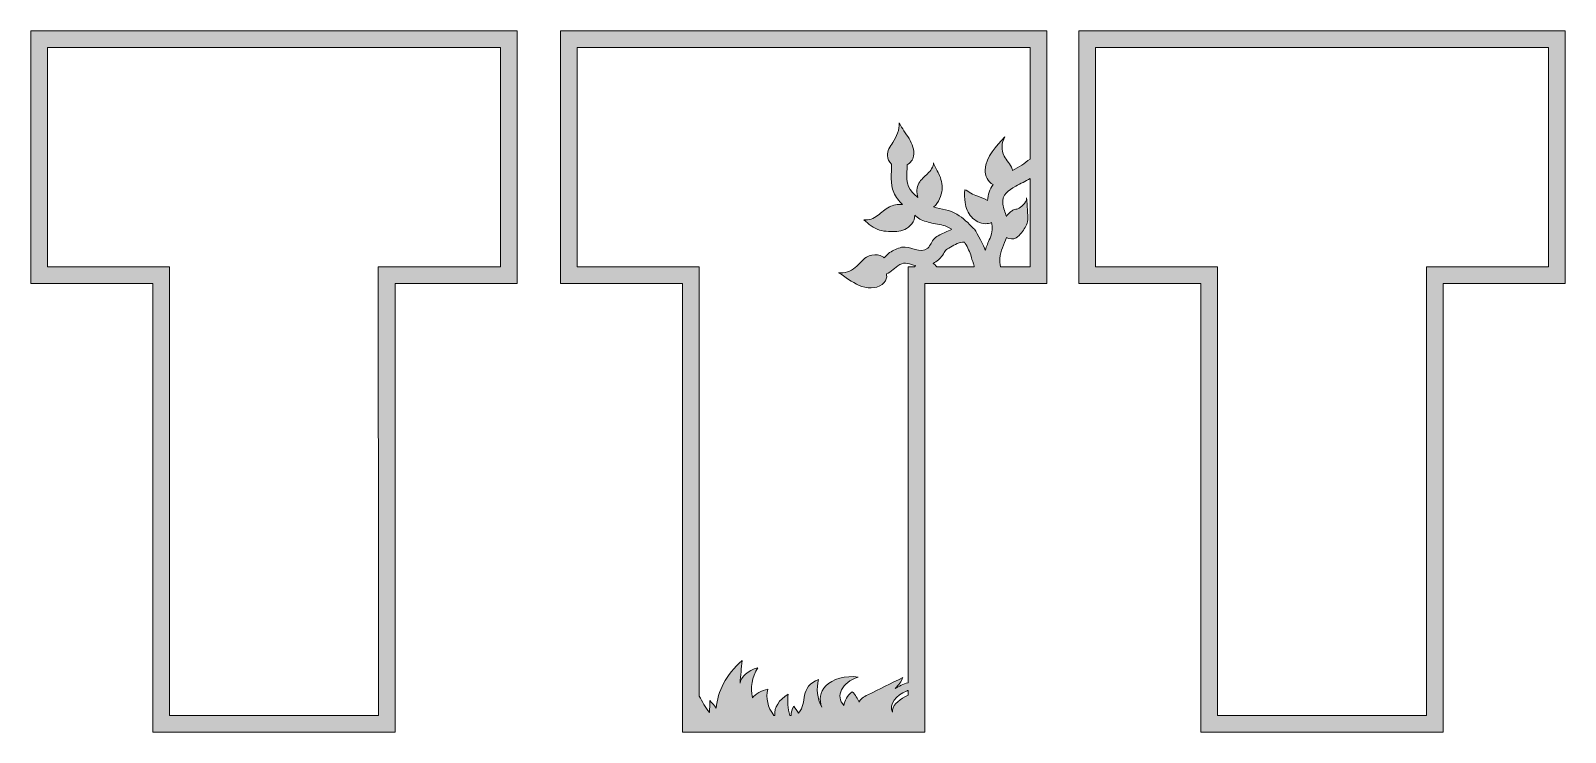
# Model space of a CAD drawing. Header units: millimetres. Extents: x 91 to 649, y -301 to -24.
# Drawn here: x 91.3 to 364.8, y -149.4 to -24.4 of the extents above; entities that cross this region are included whole.
import ezdxf

# ---------------------------------------------------------------- set-up
doc = ezdxf.new("R2010")
doc.units = ezdxf.units.MM
doc.header["$MEASUREMENT"] = 0
for name, color, linetype in [('Layer 11', 7, 'Continuous'), ('Layer 12', 7, 'Continuous'), ('Layer10', 7, 'Continuous')]:
    doc.layers.add(name, color=color, linetype=linetype)

msp = doc.modelspace()

# ---------------------------------------------------------------- hatches: boundary and pattern name
at = {"layer": 'Layer 11'}
h = msp.add_hatch(color=1, dxfattribs=at)
h.dxf.hatch_style = 2
edge = h.paths.add_edge_path()
edge.add_spline(control_points=[(272.4, -24.36), (272.4, -24.36), (272.4, -24.36), (272.4, -24.36), (272.4, -24.36), (272.4, -24.36), (272.4, -24.36), (272.4, -24.36), (185.69, -24.36), (185.69, -24.36), (185.69, -24.36), (185.69, -24.36), (185.69, -24.36), (185.69, -24.36), (185.69, -68.28), (185.69, -68.28), (185.69, -68.28), (185.69, -69.42), (185.69, -69.42), (185.69, -69.42), (207.43, -69.42), (207.43, -69.42), (207.43, -69.42), (207.43, -82.43), (207.43, -82.43), (207.43, -82.43), (207.43, -82.43), (207.43, -82.43), (207.43, -82.43), (207.43, -95.5), (207.43, -95.5), (207.43, -95.5), (207.43, -149.38), (207.43, -149.38), (207.43, -149.38), (207.43, -149.38), (207.43, -149.38), (207.43, -149.38), (250.66, -149.38), (250.66, -149.38), (250.66, -149.38), (250.66, -149.38), (250.66, -149.38), (250.66, -149.38), (250.66, -95.5), (250.66, -95.5), (250.66, -95.5), (250.66, -81.14), (250.66, -81.14), (250.65, -81.14), (250.65, -81.14), (250.65, -81.14), (250.65, -81.14), (250.65, -69.42), (250.65, -69.42), (250.65, -69.42), (272.4, -69.42), (272.4, -69.42), (272.4, -69.42), (272.4, -67.17), (272.4, -67.17), (272.4, -67.17), (272.4, -67.17), (272.4, -67.17), (272.4, -67.17), (272.4, -24.36), (272.4, -24.36)], knot_values=[0, 0, 0, 0, 1, 1, 1, 2, 2, 2, 3, 3, 3, 4, 4, 4, 5, 5, 5, 6, 6, 6, 7, 7, 7, 8, 8, 8, 9, 9, 9, 10, 10, 10, 11, 11, 11, 12, 12, 12, 13, 13, 13, 14, 14, 14, 15, 15, 15, 16, 16, 16, 17, 17, 17, 18, 18, 18, 19, 19, 19, 20, 20, 20, 21, 21, 21, 22, 22, 22, 22], degree=3, periodic=1)
edge = h.paths.add_edge_path()
edge.add_spline(control_points=[(188.69, -66.42), (188.69, -66.42), (188.69, -27.36), (188.69, -27.36), (188.69, -27.36), (269.4, -27.36), (269.4, -27.36), (269.4, -27.36), (269.4, -47.27), (269.4, -47.27), (268.87, -47.58), (268.44, -47.98), (267.91, -48.32), (267.38, -48.66), (266.82, -48.96), (266.26, -49.26), (266.25, -49.18), (266.23, -49.1), (266.2, -49.02), (265.93, -48.14), (265.18, -47.5), (264.76, -46.69), (264.22, -45.64), (264.27, -44.3), (264.89, -43.3), (263.32, -44.92), (261.58, -46.76), (261.39, -49.13), (261.3, -50.21), (261.88, -51.29), (262.8, -51.79), (262.2, -52.62), (261.88, -53.58), (261.83, -54.64), (261.28, -54.29), (260.66, -54.07), (260.05, -53.84), (259.64, -53.68), (259.22, -53.54), (258.83, -53.33), (258.48, -53.15), (258.1, -52.73), (257.74, -52.7), (257.67, -53.43), (257.71, -54.26), (257.81, -54.99), (257.95, -55.93), (258.32, -56.84), (258.95, -57.55), (259.59, -58.25), (260.49, -58.72), (261.44, -58.75), (261.8, -58.76), (262.18, -58.69), (262.5, -58.52), (262.69, -59.41), (262.72, -60.28), (262.25, -61.33), (261.9, -62.12), (261.61, -62.76), (261.44, -63.46), (261.39, -63.32), (261.32, -63.19), (261.24, -63.09), (260.87, -62.2), (259.68, -59.78), (259.28, -59.58), (258.45, -58.61), (257.41, -57.74), (256.35, -57.08), (255.08, -56.29), (253.59, -56.18), (252.19, -55.77), (253.09, -55.14), (253.64, -53.56), (253.7, -52.73), (253.77, -51.74), (253.56, -50.72), (253.11, -49.84), (252.79, -49.19), (252.33, -48.59), (252.2, -47.88), (252.17, -48.65), (251.66, -49.31), (251.11, -49.85), (250.56, -50.39), (249.94, -50.88), (249.56, -51.54), (249.16, -52.24), (249.12, -53.22), (249.39, -54.1), (249.06, -53.8), (248.74, -53.49), (248.44, -53.19), (247.11, -51.88), (247.44, -49.99), (247.48, -48.25), (248.05, -47.92), (248.49, -47.38), (248.62, -46.69), (248.82, -45.62), (248.4, -44.52), (247.83, -43.58), (247.26, -42.64), (246.55, -41.79), (246.08, -40.8), (246.17, -42.04), (245.57, -43.23), (244.9, -44.28), (244.44, -45), (243.93, -45.76), (243.95, -46.62), (243.97, -47.2), (244.26, -47.76), (244.72, -48.12), (244.72, -48.12), (244.72, -48.12), (244.72, -48.12), (244.7, -49.77), (244.44, -51.66), (245.09, -53.2), (245.44, -54.04), (246.02, -54.71), (246.67, -55.32), (245.82, -55.25), (244.91, -55.44), (244.32, -55.74), (243.54, -56.14), (242.92, -56.78), (242.21, -57.29), (241.51, -57.81), (240.64, -58.22), (239.79, -58.05), (240.61, -58.8), (241.47, -59.57), (242.53, -59.89), (243.06, -60.05), (243.61, -60.1), (244.15, -60.13), (245.13, -60.18), (246.14, -60.18), (247.04, -59.8), (248, -59.4), (248.86, -58.32), (248.85, -57.24), (249.12, -57.49), (249.4, -57.74), (249.72, -57.92), (250.39, -58.31), (251.4, -58.51), (252.16, -58.7), (253.15, -58.94), (254.04, -58.94), (254.95, -59.47), (255.11, -59.55), (255.26, -59.65), (255.41, -59.76), (255.04, -59.91), (254.67, -60.09), (254.3, -60.28), (253.65, -60.6), (252.89, -60.88), (252.35, -61.39), (251.82, -61.88), (251.67, -62.64), (251.16, -63.09), (249.83, -64.29), (248.08, -62.63), (246.5, -62.96), (245.74, -63.12), (245, -63.48), (244.36, -63.91), (244.16, -64.05), (243.72, -64.51), (243.36, -64.82), (243.29, -64.75), (243.21, -64.69), (243.13, -64.63), (242.86, -64.46), (242.54, -64.36), (242.22, -64.32), (241.54, -64.23), (240.82, -64.37), (240.23, -64.73), (239.45, -65.2), (238.94, -66), (238.24, -66.57), (237.41, -67.25), (236.31, -67.59), (235.24, -67.48), (236.47, -68.23), (237.6, -69.17), (238.92, -69.74), (240.25, -70.31), (241.89, -70.43), (243.04, -69.56), (243.47, -69.23), (243.82, -68.74), (243.84, -68.2), (243.85, -68.03), (243.82, -67.86), (243.78, -67.69), (244.69, -67.35), (245.25, -66.57), (246.17, -66.04), (247.07, -65.52), (247.99, -65.95), (248.97, -66.22), (248.92, -66.29), (248.87, -66.35), (248.82, -66.42), (248.82, -66.42), (247.65, -66.42), (247.65, -66.42), (247.65, -66.42), (247.65, -69.42), (247.65, -69.42), (247.65, -69.42), (247.65, -95.5), (247.65, -95.5), (247.65, -95.5), (247.66, -98.5), (247.66, -98.5), (247.66, -98.5), (247.66, -140.55), (247.66, -140.55), (246.77, -140.8), (245.97, -141.16), (245.33, -141.59), (245.99, -140.99), (246.46, -140.31), (246.69, -139.62), (244.61, -140.65), (242.53, -141.68), (240.45, -142.71), (239.75, -143.06), (239.02, -143.54), (238.94, -144.02), (238.66, -143.37), (238.25, -142.74), (237.7, -142.15), (236.83, -142.87), (236.31, -143.73), (236.2, -144.61), (234.64, -142.89), (235.82, -140.53), (238.74, -139.55), (236.54, -139.18), (234.11, -139.95), (232.98, -141.08), (231.85, -142.21), (231.81, -143.61), (232.27, -144.89), (231.43, -143.3), (231.23, -141.6), (231.71, -139.97), (230.06, -140.52), (229.42, -141.69), (229.2, -142.77), (228.98, -143.85), (229, -144.98), (228.14, -145.95), (227.85, -145.55), (227.55, -145.15), (227.26, -144.74), (226.97, -145.27), (226.82, -145.83), (226.79, -146.38), (226.79, -146.38), (226.59, -146.38), (226.59, -146.38), (226.19, -145.13), (226.08, -143.85), (226.29, -142.58), (224.62, -143.59), (223.74, -145), (223.9, -146.38), (223.9, -146.38), (223.74, -146.38), (223.74, -146.38), (222.61, -144.91), (222.24, -143.26), (222.68, -141.68), (221.44, -141.97), (220.42, -142.54), (219.9, -143.23), (219.48, -141.43), (219.81, -139.58), (220.86, -137.87), (219.09, -138.41), (217.87, -139.48), (217.69, -140.62), (217.81, -139.28), (217.93, -137.94), (218.05, -136.6), (215.23, -139.12), (213.63, -142.09), (213.47, -145.09), (213.09, -144.63), (212.71, -144.16), (212.33, -143.7), (212.3, -144.42), (212.27, -145.14), (212.23, -145.87), (211.55, -144.91), (210.95, -143.93), (210.43, -142.94), (210.43, -142.94), (210.43, -98.5), (210.43, -98.5), (210.43, -98.5), (210.43, -98.5), (210.43, -98.5), (210.43, -98.5), (210.43, -95.5), (210.43, -95.5), (210.43, -95.5), (210.43, -69.42), (210.43, -69.42), (210.43, -69.42), (210.43, -66.42), (210.43, -66.42), (210.43, -66.42), (207.43, -66.42), (207.43, -66.42), (207.43, -66.42), (188.69, -66.42), (188.69, -66.42)], knot_values=[0, 0, 0, 0, 1, 1, 1, 2, 2, 2, 3, 3, 3, 4, 4, 4, 5, 5, 5, 6, 6, 6, 7, 7, 7, 8, 8, 8, 9, 9, 9, 10, 10, 10, 11, 11, 11, 12, 12, 12, 13, 13, 13, 14, 14, 14, 15, 15, 15, 16, 16, 16, 17, 17, 17, 18, 18, 18, 19, 19, 19, 20, 20, 20, 21, 21, 21, 22, 22, 22, 23, 23, 23, 24, 24, 24, 25, 25, 25, 26, 26, 26, 27, 27, 27, 28, 28, 28, 29, 29, 29, 30, 30, 30, 31, 31, 31, 32, 32, 32, 33, 33, 33, 34, 34, 34, 35, 35, 35, 36, 36, 36, 37, 37, 37, 38, 38, 38, 39, 39, 39, 40, 40, 40, 41, 41, 41, 42, 42, 42, 43, 43, 43, 44, 44, 44, 45, 45, 45, 46, 46, 46, 47, 47, 47, 48, 48, 48, 49, 49, 49, 50, 50, 50, 51, 51, 51, 52, 52, 52, 53, 53, 53, 54, 54, 54, 55, 55, 55, 56, 56, 56, 57, 57, 57, 58, 58, 58, 59, 59, 59, 60, 60, 60, 61, 61, 61, 62, 62, 62, 63, 63, 63, 64, 64, 64, 65, 65, 65, 66, 66, 66, 67, 67, 67, 68, 68, 68, 69, 69, 69, 70, 70, 70, 71, 71, 71, 72, 72, 72, 73, 73, 73, 74, 74, 74, 75, 75, 75, 76, 76, 76, 77, 77, 77, 78, 78, 78, 79, 79, 79, 80, 80, 80, 81, 81, 81, 82, 82, 82, 83, 83, 83, 84, 84, 84, 85, 85, 85, 86, 86, 86, 87, 87, 87, 88, 88, 88, 89, 89, 89, 90, 90, 90, 91, 91, 91, 92, 92, 92, 93, 93, 93, 94, 94, 94, 95, 95, 95, 96, 96, 96, 97, 97, 97, 98, 98, 98, 99, 99, 99, 100, 100, 100, 101, 101, 101, 102, 102, 102, 103, 103, 103, 104, 104, 104, 105, 105, 105, 106, 106, 106, 107, 107, 107, 108, 108, 108, 109, 109, 109, 109], degree=3, periodic=1)
edge = h.paths.add_edge_path()
edge.add_spline(control_points=[(252.77, -66.42), (252.57, -66.2), (252.34, -65.99), (252.09, -65.82), (252.77, -65.46), (253.41, -64.96), (253.76, -64.4), (254.28, -63.56), (254.26, -63.4), (255.19, -62.92), (256.02, -62.5), (256.79, -61.99), (257.69, -62.03), (258.12, -62.68), (258.51, -63.48), (258.82, -64.27), (258.82, -64.3), (258.82, -64.34), (258.83, -64.38), (258.94, -64.87), (259.11, -65.37), (259.33, -65.88), (259.35, -65.96), (259.36, -66.04), (259.38, -66.12), (259.4, -66.22), (259.43, -66.32), (259.45, -66.42), (259.45, -66.42), (252.77, -66.42), (252.77, -66.42)], knot_values=[0, 0, 0, 0, 1, 1, 1, 2, 2, 2, 3, 3, 3, 4, 4, 4, 5, 5, 5, 6, 6, 6, 7, 7, 7, 8, 8, 8, 9, 9, 9, 10, 10, 10, 10], degree=3, periodic=1)
edge = h.paths.add_edge_path()
edge.add_spline(control_points=[(264.01, -64.93), (264.13, -63.6), (264.77, -62.43), (265.18, -61.21), (265.2, -61.22), (265.21, -61.23), (265.23, -61.24), (265.73, -61.53), (266.38, -61.54), (266.89, -61.27), (267.29, -61.06), (267.59, -60.71), (267.86, -60.36), (268.32, -59.77), (268.76, -59.13), (268.92, -58.39), (269.03, -57.88), (268.99, -57.34), (268.96, -56.81), (268.9, -55.93), (268.84, -55.04), (268.78, -54.15), (268.85, -54.65), (268.46, -55.08), (268.1, -55.42), (267.84, -55.68), (267.57, -55.94), (267.23, -56.08), (266.98, -56.17), (266.71, -56.2), (266.46, -56.3), (266.27, -56.37), (266.09, -56.49), (265.93, -56.62), (265.63, -56.86), (265.38, -57.14), (265.16, -57.45), (264.93, -56.73), (264.65, -56.03), (264.55, -55.27), (264.31, -53.49), (265.52, -52.85), (266.83, -52.08), (267.71, -51.57), (268.59, -51.19), (269.4, -50.68), (269.4, -50.68), (269.4, -66.42), (269.4, -66.42), (269.4, -66.42), (264.11, -66.42), (264.11, -66.42), (264.01, -65.93), (263.97, -65.43), (264.01, -64.93)], knot_values=[0, 0, 0, 0, 1, 1, 1, 2, 2, 2, 3, 3, 3, 4, 4, 4, 5, 5, 5, 6, 6, 6, 7, 7, 7, 8, 8, 8, 9, 9, 9, 10, 10, 10, 11, 11, 11, 12, 12, 12, 13, 13, 13, 14, 14, 14, 15, 15, 15, 16, 16, 16, 17, 17, 17, 18, 18, 18, 18], degree=3, periodic=1)
edge = h.paths.add_edge_path()
edge.add_spline(control_points=[(247.16, -143.03), (245.8, -143.74), (244.79, -144.73), (244.84, -145.78), (244.24, -144.37), (245.35, -142.78), (247.49, -141.99), (247.54, -141.97), (247.6, -141.95), (247.66, -141.93), (247.66, -141.93), (247.66, -142.78), (247.66, -142.78), (247.49, -142.86), (247.32, -142.94), (247.16, -143.03)], knot_values=[0, 0, 0, 0, 1, 1, 1, 2, 2, 2, 3, 3, 3, 4, 4, 4, 5, 5, 5, 5], degree=3, periodic=1)
at = {"layer": 'Layer 12'}
h = msp.add_hatch(color=2, dxfattribs=at)
h.dxf.hatch_style = 2
h.paths.add_polyline_path([(177.98, -24.36), (91.27, -24.36), (91.27, -69.42), (113.02, -69.42), (113.02, -95.5), (113.01, -95.5), (113.01, -149.38), (156.24, -149.38), (156.24, -95.5), (156.23, -95.5), (156.23, -69.42), (177.98, -69.42)])
h.paths.add_polyline_path([(174.98, -27.36), (174.98, -66.42), (156.23, -66.42), (153.23, -66.42), (153.23, -69.42), (153.23, -95.5), (153.24, -98.5), (153.24, -146.38), (116.01, -146.38), (116.01, -98.5), (116.02, -98.5), (116.02, -95.5), (116.02, -69.42), (116.02, -66.42), (113.02, -66.42), (94.27, -66.42), (94.27, -27.36)])
at = {"layer": 'Layer10'}
h = msp.add_hatch(color=2, dxfattribs=at)
h.dxf.hatch_style = 2
h.paths.add_polyline_path([(364.78, -24.36), (278.07, -24.36), (278.07, -69.42), (299.82, -69.42), (299.82, -95.5), (299.81, -95.5), (299.81, -149.38), (343.04, -149.38), (343.04, -95.5), (343.03, -95.5), (343.03, -69.42), (364.78, -69.42)])
h.paths.add_polyline_path([(361.78, -27.36), (361.78, -66.42), (343.03, -66.42), (340.04, -66.42), (340.04, -69.42), (340.04, -95.5), (340.04, -98.5), (340.04, -146.38), (302.81, -146.38), (302.81, -98.5), (302.82, -98.5), (302.82, -95.5), (302.82, -69.42), (302.82, -66.42), (299.82, -66.42), (281.07, -66.42), (281.07, -27.36)])

# ---------------------------------------------------------------- linework, layer by layer
at = {"layer": 'Layer 11', "lineweight": 0}
for points, knots in [([(272.4, -24.36), (272.4, -24.36), (272.4, -24.36), (272.4, -24.36), (272.4, -24.36), (272.4, -24.36), (272.4, -24.36), (272.4, -24.36), (185.69, -24.36), (185.69, -24.36), (185.69, -24.36), (185.69, -24.36), (185.69, -24.36), (185.69, -24.36), (185.69, -68.28), (185.69, -68.28), (185.69, -68.28), (185.69, -69.42), (185.69, -69.42), (185.69, -69.42), (207.43, -69.42), (207.43, -69.42), (207.43, -69.42), (207.43, -82.43), (207.43, -82.43), (207.43, -82.43), (207.43, -82.43), (207.43, -82.43), (207.43, -82.43), (207.43, -95.5), (207.43, -95.5), (207.43, -95.5), (207.43, -149.38), (207.43, -149.38), (207.43, -149.38), (207.43, -149.38), (207.43, -149.38), (207.43, -149.38), (250.66, -149.38), (250.66, -149.38), (250.66, -149.38), (250.66, -149.38), (250.66, -149.38), (250.66, -149.38), (250.66, -95.5), (250.66, -95.5), (250.66, -95.5), (250.66, -81.14), (250.66, -81.14), (250.65, -81.14), (250.65, -81.14), (250.65, -81.14), (250.65, -81.14), (250.65, -69.42), (250.65, -69.42), (250.65, -69.42), (272.4, -69.42), (272.4, -69.42), (272.4, -69.42), (272.4, -67.17), (272.4, -67.17), (272.4, -67.17), (272.4, -67.17), (272.4, -67.17), (272.4, -67.17), (272.4, -24.36), (272.4, -24.36)], [0, 0, 0, 0, 1, 1, 1, 2, 2, 2, 3, 3, 3, 4, 4, 4, 5, 5, 5, 6, 6, 6, 7, 7, 7, 8, 8, 8, 9, 9, 9, 10, 10, 10, 11, 11, 11, 12, 12, 12, 13, 13, 13, 14, 14, 14, 15, 15, 15, 16, 16, 16, 17, 17, 17, 18, 18, 18, 19, 19, 19, 20, 20, 20, 21, 21, 21, 22, 22, 22, 22]), ([(188.69, -66.42), (188.69, -66.42), (188.69, -27.36), (188.69, -27.36), (188.69, -27.36), (269.4, -27.36), (269.4, -27.36), (269.4, -27.36), (269.4, -47.27), (269.4, -47.27), (268.87, -47.58), (268.44, -47.98), (267.91, -48.32), (267.38, -48.66), (266.82, -48.96), (266.26, -49.26), (266.25, -49.18), (266.23, -49.1), (266.2, -49.02), (265.93, -48.14), (265.18, -47.5), (264.76, -46.69), (264.22, -45.64), (264.27, -44.3), (264.89, -43.3), (263.32, -44.92), (261.58, -46.76), (261.39, -49.13), (261.3, -50.21), (261.88, -51.29), (262.8, -51.79), (262.2, -52.62), (261.88, -53.58), (261.83, -54.64), (261.28, -54.29), (260.66, -54.07), (260.05, -53.84), (259.64, -53.68), (259.22, -53.54), (258.83, -53.33), (258.48, -53.15), (258.1, -52.73), (257.74, -52.7), (257.67, -53.43), (257.71, -54.26), (257.81, -54.99), (257.95, -55.93), (258.32, -56.84), (258.95, -57.55), (259.59, -58.25), (260.49, -58.72), (261.44, -58.75), (261.8, -58.76), (262.18, -58.69), (262.5, -58.52), (262.69, -59.41), (262.72, -60.28), (262.25, -61.33), (261.9, -62.12), (261.61, -62.76), (261.44, -63.46), (261.39, -63.32), (261.32, -63.19), (261.24, -63.09), (260.87, -62.2), (259.68, -59.78), (259.28, -59.58), (258.45, -58.61), (257.41, -57.74), (256.35, -57.08), (255.08, -56.29), (253.59, -56.18), (252.19, -55.77), (253.09, -55.14), (253.64, -53.56), (253.7, -52.73), (253.77, -51.74), (253.56, -50.72), (253.11, -49.84), (252.79, -49.19), (252.33, -48.59), (252.2, -47.88), (252.17, -48.65), (251.66, -49.31), (251.11, -49.85), (250.56, -50.39), (249.94, -50.88), (249.56, -51.54), (249.16, -52.24), (249.12, -53.22), (249.39, -54.1), (249.06, -53.8), (248.74, -53.49), (248.44, -53.19), (247.11, -51.88), (247.44, -49.99), (247.48, -48.25), (248.05, -47.92), (248.49, -47.38), (248.62, -46.69), (248.82, -45.62), (248.4, -44.52), (247.83, -43.58), (247.26, -42.64), (246.55, -41.79), (246.08, -40.8), (246.17, -42.04), (245.57, -43.23), (244.9, -44.28), (244.44, -45), (243.93, -45.76), (243.95, -46.62), (243.97, -47.2), (244.26, -47.76), (244.72, -48.12), (244.72, -48.12), (244.72, -48.12), (244.72, -48.12), (244.7, -49.77), (244.44, -51.66), (245.09, -53.2), (245.44, -54.04), (246.02, -54.71), (246.67, -55.32), (245.82, -55.25), (244.91, -55.44), (244.32, -55.74), (243.54, -56.14), (242.92, -56.78), (242.21, -57.29), (241.51, -57.81), (240.64, -58.22), (239.79, -58.05), (240.61, -58.8), (241.47, -59.57), (242.53, -59.89), (243.06, -60.05), (243.61, -60.1), (244.15, -60.13), (245.13, -60.18), (246.14, -60.18), (247.04, -59.8), (248, -59.4), (248.86, -58.32), (248.85, -57.24), (249.12, -57.49), (249.4, -57.74), (249.72, -57.92), (250.39, -58.31), (251.4, -58.51), (252.16, -58.7), (253.15, -58.94), (254.04, -58.94), (254.95, -59.47), (255.11, -59.55), (255.26, -59.65), (255.41, -59.76), (255.04, -59.91), (254.67, -60.09), (254.3, -60.28), (253.65, -60.6), (252.89, -60.88), (252.35, -61.39), (251.82, -61.88), (251.67, -62.64), (251.16, -63.09), (249.83, -64.29), (248.08, -62.63), (246.5, -62.96), (245.74, -63.12), (245, -63.48), (244.36, -63.91), (244.16, -64.05), (243.72, -64.51), (243.36, -64.82), (243.29, -64.75), (243.21, -64.69), (243.13, -64.63), (242.86, -64.46), (242.54, -64.36), (242.22, -64.32), (241.54, -64.23), (240.82, -64.37), (240.23, -64.73), (239.45, -65.2), (238.94, -66), (238.24, -66.57), (237.41, -67.25), (236.31, -67.59), (235.24, -67.48), (236.47, -68.23), (237.6, -69.17), (238.92, -69.74), (240.25, -70.31), (241.89, -70.43), (243.04, -69.56), (243.47, -69.23), (243.82, -68.74), (243.84, -68.2), (243.85, -68.03), (243.82, -67.86), (243.78, -67.69), (244.69, -67.35), (245.25, -66.57), (246.17, -66.04), (247.07, -65.52), (247.99, -65.95), (248.97, -66.22), (248.92, -66.29), (248.87, -66.35), (248.82, -66.42), (248.82, -66.42), (247.65, -66.42), (247.65, -66.42), (247.65, -66.42), (247.65, -69.42), (247.65, -69.42), (247.65, -69.42), (247.65, -95.5), (247.65, -95.5), (247.65, -95.5), (247.66, -98.5), (247.66, -98.5), (247.66, -98.5), (247.66, -140.55), (247.66, -140.55), (246.77, -140.8), (245.97, -141.16), (245.33, -141.59), (245.99, -140.99), (246.46, -140.31), (246.69, -139.62), (244.61, -140.65), (242.53, -141.68), (240.45, -142.71), (239.75, -143.06), (239.02, -143.54), (238.94, -144.02), (238.66, -143.37), (238.25, -142.74), (237.7, -142.15), (236.83, -142.87), (236.31, -143.73), (236.2, -144.61), (234.64, -142.89), (235.82, -140.53), (238.74, -139.55), (236.54, -139.18), (234.11, -139.95), (232.98, -141.08), (231.85, -142.21), (231.81, -143.61), (232.27, -144.89), (231.43, -143.3), (231.23, -141.6), (231.71, -139.97), (230.06, -140.52), (229.42, -141.69), (229.2, -142.77), (228.98, -143.85), (229, -144.98), (228.14, -145.95), (227.85, -145.55), (227.55, -145.15), (227.26, -144.74), (226.97, -145.27), (226.82, -145.83), (226.79, -146.38), (226.79, -146.38), (226.59, -146.38), (226.59, -146.38), (226.19, -145.13), (226.08, -143.85), (226.29, -142.58), (224.62, -143.59), (223.74, -145), (223.9, -146.38), (223.9, -146.38), (223.74, -146.38), (223.74, -146.38), (222.61, -144.91), (222.24, -143.26), (222.68, -141.68), (221.44, -141.97), (220.42, -142.54), (219.9, -143.23), (219.48, -141.43), (219.81, -139.58), (220.86, -137.87), (219.09, -138.41), (217.87, -139.48), (217.69, -140.62), (217.81, -139.28), (217.93, -137.94), (218.05, -136.6), (215.23, -139.12), (213.63, -142.09), (213.47, -145.09), (213.09, -144.63), (212.71, -144.16), (212.33, -143.7), (212.3, -144.42), (212.27, -145.14), (212.23, -145.87), (211.55, -144.91), (210.95, -143.93), (210.43, -142.94), (210.43, -142.94), (210.43, -98.5), (210.43, -98.5), (210.43, -98.5), (210.43, -98.5), (210.43, -98.5), (210.43, -98.5), (210.43, -95.5), (210.43, -95.5), (210.43, -95.5), (210.43, -69.42), (210.43, -69.42), (210.43, -69.42), (210.43, -66.42), (210.43, -66.42), (210.43, -66.42), (207.43, -66.42), (207.43, -66.42), (207.43, -66.42), (188.69, -66.42), (188.69, -66.42)], [0, 0, 0, 0, 1, 1, 1, 2, 2, 2, 3, 3, 3, 4, 4, 4, 5, 5, 5, 6, 6, 6, 7, 7, 7, 8, 8, 8, 9, 9, 9, 10, 10, 10, 11, 11, 11, 12, 12, 12, 13, 13, 13, 14, 14, 14, 15, 15, 15, 16, 16, 16, 17, 17, 17, 18, 18, 18, 19, 19, 19, 20, 20, 20, 21, 21, 21, 22, 22, 22, 23, 23, 23, 24, 24, 24, 25, 25, 25, 26, 26, 26, 27, 27, 27, 28, 28, 28, 29, 29, 29, 30, 30, 30, 31, 31, 31, 32, 32, 32, 33, 33, 33, 34, 34, 34, 35, 35, 35, 36, 36, 36, 37, 37, 37, 38, 38, 38, 39, 39, 39, 40, 40, 40, 41, 41, 41, 42, 42, 42, 43, 43, 43, 44, 44, 44, 45, 45, 45, 46, 46, 46, 47, 47, 47, 48, 48, 48, 49, 49, 49, 50, 50, 50, 51, 51, 51, 52, 52, 52, 53, 53, 53, 54, 54, 54, 55, 55, 55, 56, 56, 56, 57, 57, 57, 58, 58, 58, 59, 59, 59, 60, 60, 60, 61, 61, 61, 62, 62, 62, 63, 63, 63, 64, 64, 64, 65, 65, 65, 66, 66, 66, 67, 67, 67, 68, 68, 68, 69, 69, 69, 70, 70, 70, 71, 71, 71, 72, 72, 72, 73, 73, 73, 74, 74, 74, 75, 75, 75, 76, 76, 76, 77, 77, 77, 78, 78, 78, 79, 79, 79, 80, 80, 80, 81, 81, 81, 82, 82, 82, 83, 83, 83, 84, 84, 84, 85, 85, 85, 86, 86, 86, 87, 87, 87, 88, 88, 88, 89, 89, 89, 90, 90, 90, 91, 91, 91, 92, 92, 92, 93, 93, 93, 94, 94, 94, 95, 95, 95, 96, 96, 96, 97, 97, 97, 98, 98, 98, 99, 99, 99, 100, 100, 100, 101, 101, 101, 102, 102, 102, 103, 103, 103, 104, 104, 104, 105, 105, 105, 106, 106, 106, 107, 107, 107, 108, 108, 108, 109, 109, 109, 109]), ([(264.01, -64.93), (264.13, -63.6), (264.77, -62.43), (265.18, -61.21), (265.2, -61.22), (265.21, -61.23), (265.23, -61.24), (265.73, -61.53), (266.38, -61.54), (266.89, -61.27), (267.29, -61.06), (267.59, -60.71), (267.86, -60.36), (268.32, -59.77), (268.76, -59.13), (268.92, -58.39), (269.03, -57.88), (268.99, -57.34), (268.96, -56.81), (268.9, -55.93), (268.84, -55.04), (268.78, -54.15), (268.85, -54.65), (268.46, -55.08), (268.1, -55.42), (267.84, -55.68), (267.57, -55.94), (267.23, -56.08), (266.98, -56.17), (266.71, -56.2), (266.46, -56.3), (266.27, -56.37), (266.09, -56.49), (265.93, -56.62), (265.63, -56.86), (265.38, -57.14), (265.16, -57.45), (264.93, -56.73), (264.65, -56.03), (264.55, -55.27), (264.31, -53.49), (265.52, -52.85), (266.83, -52.08), (267.71, -51.57), (268.59, -51.19), (269.4, -50.68), (269.4, -50.68), (269.4, -66.42), (269.4, -66.42), (269.4, -66.42), (264.11, -66.42), (264.11, -66.42), (264.01, -65.93), (263.97, -65.43), (264.01, -64.93)], [0, 0, 0, 0, 1, 1, 1, 2, 2, 2, 3, 3, 3, 4, 4, 4, 5, 5, 5, 6, 6, 6, 7, 7, 7, 8, 8, 8, 9, 9, 9, 10, 10, 10, 11, 11, 11, 12, 12, 12, 13, 13, 13, 14, 14, 14, 15, 15, 15, 16, 16, 16, 17, 17, 17, 18, 18, 18, 18]), ([(252.77, -66.42), (252.57, -66.2), (252.34, -65.99), (252.09, -65.82), (252.77, -65.46), (253.41, -64.96), (253.76, -64.4), (254.28, -63.56), (254.26, -63.4), (255.19, -62.92), (256.02, -62.5), (256.79, -61.99), (257.69, -62.03), (258.12, -62.68), (258.51, -63.48), (258.82, -64.27), (258.82, -64.3), (258.82, -64.34), (258.83, -64.38), (258.94, -64.87), (259.11, -65.37), (259.33, -65.88), (259.35, -65.96), (259.36, -66.04), (259.38, -66.12), (259.4, -66.22), (259.43, -66.32), (259.45, -66.42), (259.45, -66.42), (252.77, -66.42), (252.77, -66.42)], [0, 0, 0, 0, 1, 1, 1, 2, 2, 2, 3, 3, 3, 4, 4, 4, 5, 5, 5, 6, 6, 6, 7, 7, 7, 8, 8, 8, 9, 9, 9, 10, 10, 10, 10]), ([(247.16, -143.03), (245.8, -143.74), (244.79, -144.73), (244.84, -145.78), (244.24, -144.37), (245.35, -142.78), (247.49, -141.99), (247.54, -141.97), (247.6, -141.95), (247.66, -141.93), (247.66, -141.93), (247.66, -142.78), (247.66, -142.78), (247.49, -142.86), (247.32, -142.94), (247.16, -143.03)], [0, 0, 0, 0, 1, 1, 1, 2, 2, 2, 3, 3, 3, 4, 4, 4, 5, 5, 5, 5])]:
    msp.add_open_spline(points, degree=3, knots=knots, dxfattribs=at)
at = {"layer": 'Layer 12', "lineweight": 0}
for points in [[(177.98, -24.36), (91.27, -24.36), (91.27, -69.42), (113.02, -69.42), (113.02, -95.5), (113.01, -95.5), (113.01, -149.38), (156.24, -149.38), (156.24, -95.5), (156.23, -95.5), (156.23, -69.42), (177.98, -69.42), (177.98, -24.36), (177.98, -24.36)], [(174.98, -27.36), (174.98, -66.42), (156.23, -66.42), (153.23, -66.42), (153.23, -69.42), (153.23, -95.5), (153.24, -98.5), (153.24, -146.38), (116.01, -146.38), (116.01, -98.5), (116.02, -98.5), (116.02, -95.5), (116.02, -69.42), (116.02, -66.42), (113.02, -66.42), (94.27, -66.42), (94.27, -27.36), (174.98, -27.36)]]:
    msp.add_lwpolyline(points, dxfattribs=at)
at = {"layer": 'Layer10', "lineweight": 0}
for points in [[(364.78, -24.36), (278.07, -24.36), (278.07, -69.42), (299.82, -69.42), (299.82, -95.5), (299.81, -95.5), (299.81, -149.38), (343.04, -149.38), (343.04, -95.5), (343.03, -95.5), (343.03, -69.42), (364.78, -69.42), (364.78, -24.36), (364.78, -24.36)], [(361.78, -27.36), (361.78, -66.42), (343.03, -66.42), (340.04, -66.42), (340.04, -69.42), (340.04, -95.5), (340.04, -98.5), (340.04, -146.38), (302.81, -146.38), (302.81, -98.5), (302.82, -98.5), (302.82, -95.5), (302.82, -69.42), (302.82, -66.42), (299.82, -66.42), (281.07, -66.42), (281.07, -27.36), (361.78, -27.36)]]:
    msp.add_lwpolyline(points, dxfattribs=at)

doc.saveas('drawing.dxf')
